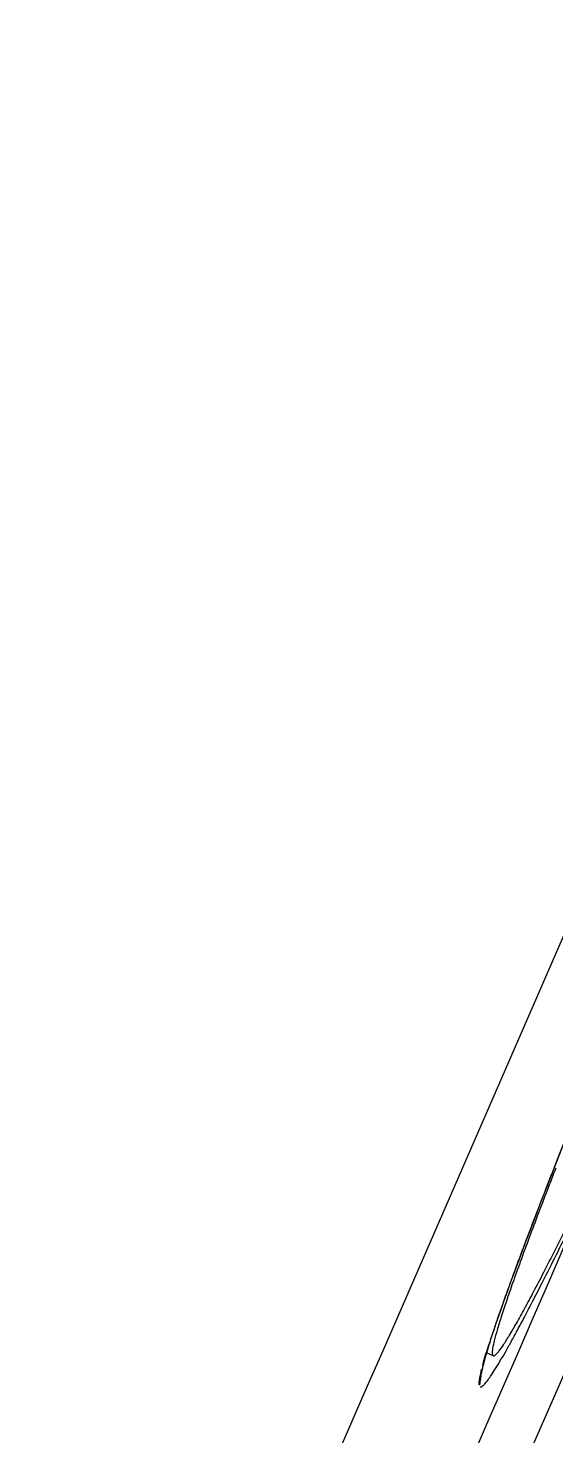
# Model space of a CAD drawing. Header units: millimetres. Extents: x 1145859089 to 1147511753, y -1047484727 to -1047247487.
# Drawn here: x 1146335832.5 to 1146335853.6, y -1047431231.3 to -1047431174.8 of the extents above; entities that cross this region are included whole.
import ezdxf
from ezdxf.xclip import XClip

# ---------------------------------------------------------------- set-up
doc = ezdxf.new("R2010")
doc.units = ezdxf.units.MM
doc.header["$LTSCALE"] = 100
doc.header["$MEASUREMENT"] = 0
doc.header["$XCLIPFRAME"] = 2
doc.layers.get('0').update_dxf_attribs({"linetype": 'CONTINUOUS'})
doc.layers.add('XREF', color=135, linetype='CONTINUOUS')
doc.layers.add('단지배치도$0$W240910', color=135, linetype='CONTINUOUS')

# ---------------------------------------------------------------- blocks, each defined once
blk = doc.blocks.new('단지배치도$0$zw$9902')
at = {"layer": '단지배치도$0$W240910', "linetype": 'ByBlock', "ltscale": 20}
for p, q in [((67175.562, -59870.414), (67241.68, -59719.244)), ((67180.231, -59850.455), (67179.921, -59851.245)), ((67179.921, -59851.245), (67179.622, -59852.012)), ((67179.622, -59852.012), (67179.391, -59852.607)), ((67179.391, -59852.607), (67179.169, -59853.186)), ((67179.169, -59853.186), (67178.955, -59853.747)), ((67178.955, -59853.747), (67178.749, -59854.29)), ((67178.749, -59854.29), (67178.553, -59854.814)), ((67178.553, -59854.814), (67178.366, -59855.318)), ((67178.366, -59855.318), (67178.188, -59855.802)), ((67178.021, -59856.263), (67177.903, -59856.593)), ((67178.188, -59855.802), (67178.021, -59856.263)), ((67177.792, -59856.91), (67177.687, -59857.212)), ((67177.903, -59856.593), (67177.792, -59856.91)), ((67177.687, -59857.212), (67177.588, -59857.499)), ((67177.44, -59857.942), (67177.387, -59858.106)), ((67177.497, -59857.77), (67177.44, -59857.942)), ((67177.588, -59857.499), (67177.497, -59857.77)), ((67177.247, -59858.552), (67177.207, -59858.685)), ((67177.29, -59858.411), (67177.247, -59858.552)), ((67177.337, -59858.263), (67177.29, -59858.411)), ((67177.387, -59858.106), (67177.337, -59858.263)), ((67177.072, -59859.174), (67177.062, -59859.216)), ((67177.084, -59859.129), (67177.072, -59859.174)), ((67177.096, -59859.081), (67177.084, -59859.129)), ((67177.109, -59859.031), (67177.096, -59859.081)), ((67177.123, -59858.979), (67177.109, -59859.031)), ((67177.138, -59858.925), (67177.123, -59858.979)), ((67177.154, -59858.868), (67177.138, -59858.925)), ((67177.171, -59858.809), (67177.154, -59858.868)), ((67177.207, -59858.685), (67177.171, -59858.809)), ((67177.477, -59858.794), (67177.209, -59858.677)), ((67177.005, -59859.497), (67177.004, -59859.499)), ((67177.007, -59859.482), (67177.005, -59859.497)), ((67177.01, -59859.464), (67177.007, -59859.482)), ((67177.013, -59859.443), (67177.01, -59859.464)), ((67177.018, -59859.418), (67177.013, -59859.443)), ((67177.023, -59859.391), (67177.018, -59859.418)), ((67177.029, -59859.362), (67177.023, -59859.391)), ((67177.036, -59859.329), (67177.029, -59859.362)), ((67177.044, -59859.294), (67177.036, -59859.329)), ((67177.052, -59859.256), (67177.044, -59859.294)), ((67177.062, -59859.216), (67177.052, -59859.256))]:
    blk.add_line(p, q, dxfattribs=at)
at = {"layer": '단지배치도$0$W240910'}
blk.add_arc((56404.253, -57219.78, 0), 12756.719, 322.5073299, 9.110085, dxfattribs=at)
at = {"layer": '단지배치도$0$W240910', "linetype": 'ByBlock', "ltscale": 20}
for centre, radius, start, end in [((93492.861, -71309.971), 28703.079, 156.175393, 156.577978), ((93061.131, -71121.144), 28226.861, 156.173706, 156.5796719)]:
    blk.add_arc(centre, radius, start, end, dxfattribs=at)
for points, knots in [([(67217.271, -59767.057), (67217.218, -59767.148), (67217.087, -59767.375), (67216.874, -59767.756), (67216.62, -59768.222), (67216.334, -59768.759), (67216.004, -59769.39), (67215.619, -59770.139), (67215.173, -59771.022), (67214.66, -59772.052), (67214.075, -59773.242), (67213.412, -59774.609), (67212.66, -59776.174), (67211.81, -59777.961), (67210.852, -59779.996), (67209.774, -59782.305), (67208.563, -59784.921), (67207.204, -59787.88), (67205.68, -59791.223), (67203.972, -59795.001), (67202.06, -59799.264), (67199.906, -59804.103), (67197.525, -59809.497), (67195.053, -59815.148), (67192.697, -59820.583), (67190.593, -59825.478), (67188.753, -59829.793), (67187.133, -59833.625), (67185.706, -59837.026), (67184.451, -59840.043), (67183.348, -59842.718), (67182.38, -59845.086), (67181.533, -59847.179), (67180.794, -59849.024), (67180.152, -59850.646), (67179.596, -59852.067), (67179.117, -59853.31), (67178.706, -59854.392), (67178.358, -59855.325), (67178.067, -59856.12), (67177.826, -59856.795), (67177.625, -59857.373), (67177.453, -59857.88), (67177.315, -59858.305), (67177.234, -59858.565), (67177.201, -59858.673)], [0, 0, 0, 0, 0.313904, 0.785938, 1.309904, 1.908722, 2.610799, 3.446041, 4.432154, 5.579577, 6.898803, 8.409937, 10.137933, 12.10808, 14.347045, 16.883775, 19.753734, 22.995188, 26.650958, 30.776923, 35.433042, 40.668896, 46.665278, 53.123251, 59.172395, 64.435061, 69.106362, 73.246956, 76.916151, 80.169465, 83.05019, 85.596842, 87.844859, 89.823381, 91.559072, 93.077294, 94.402921, 95.55651, 96.548523, 97.389382, 98.09617, 98.698881, 99.226154, 99.701164, 100.041093, 100.041093, 100.041093, 100.041093]), ([(67179.988, -59851.259), (67179.754, -59851.86), (67179.271, -59853.112), (67178.697, -59854.646), (67178.273, -59855.826), (67178.017, -59856.563), (67177.807, -59857.198), (67177.643, -59857.729), (67177.527, -59858.152), (67177.463, -59858.438), (67177.44, -59858.611), (67177.439, -59858.698), (67177.445, -59858.761), (67177.467, -59858.787), (67177.477, -59858.794)], [0, 0, 0, 0, 1.934359, 4.025605, 4.914745, 5.695686, 6.365576, 6.921655, 7.361349, 7.682563, 7.798534, 7.885155, 7.944096, 7.981948, 7.981948, 7.981948, 7.981948]), ([(67176.958, -59860.04), (67176.989, -59860.053), (67177.062, -59860.005), (67177.143, -59859.923), (67177.252, -59859.79), (67177.39, -59859.594), (67177.561, -59859.33), (67177.756, -59859.006), (67177.972, -59858.634), (67178.204, -59858.219), (67178.459, -59857.751), (67178.746, -59857.212), (67179.077, -59856.579), (67179.462, -59855.828), (67179.909, -59854.943), (67180.256, -59854.246), (67180.455, -59853.844), (67180.484, -59853.785)], [0, 0, 0, 0, 0.100326, 0.206262, 0.369242, 0.606878, 0.927265, 1.312136, 1.7426, 2.215469, 2.740711, 3.341417, 4.046003, 4.884087, 5.872806, 7.022504, 7.218325, 7.218325, 7.218325, 7.218325]), ([(67177.477, -59858.794), (67177.49, -59858.797), (67177.524, -59858.795), (67177.574, -59858.757), (67177.637, -59858.697), (67177.748, -59858.562), (67177.915, -59858.322), (67178.147, -59857.949), (67178.426, -59857.468), (67178.749, -59856.883), (67179.117, -59856.194), (67179.668, -59855.135), (67180.088, -59854.301), (67180.372, -59853.731)], [0, 0, 0, 0, 0.037862, 0.096823, 0.183473, 0.299482, 0.620801, 1.060633, 1.616879, 2.286963, 3.068116, 3.957485, 5.869182, 5.869182, 5.869182, 5.869182]), ([(67177.201, -59858.673), (67177.192, -59858.703), (67177.146, -59858.856), (67177.081, -59859.08), (67177.03, -59859.277), (67177.012, -59859.349)], [0, 0, 0, 0, 0.0926641, 0.4790344, 0.7019852, 0.7019852, 0.7019852, 0.7019852]), ([(67177.012, -59859.349), (67177.004, -59859.381), (67176.978, -59859.491), (67176.943, -59859.653), (67176.919, -59859.825), (67176.914, -59859.941), (67176.928, -59860.027), (67176.958, -59860.04)], [0, 0, 0, 0, 0.0987002, 0.337833, 0.5021586, 0.6086807, 0.7083012, 0.7083012, 0.7083012, 0.7083012])]:
    blk.add_open_spline(points, degree=3, knots=knots, dxfattribs=at)
blk = doc.blocks.new('단지배치도')
blk.add_blockref('단지배치도$0$zw$9902', (141034.193, 142437.157))

msp = doc.modelspace()

# ---------------------------------------------------------------- block references
at = {"layer": 'XREF'}
ref = msp.add_blockref('단지배치도', (1146127639.433663, -1047513806.462535), dxfattribs=at)
XClip(ref).set_block_clipping_path([(72982.4064819524, 34919.7593965298), (360382.4067475507, 255319.7593436697)])

doc.saveas('drawing.dxf')
